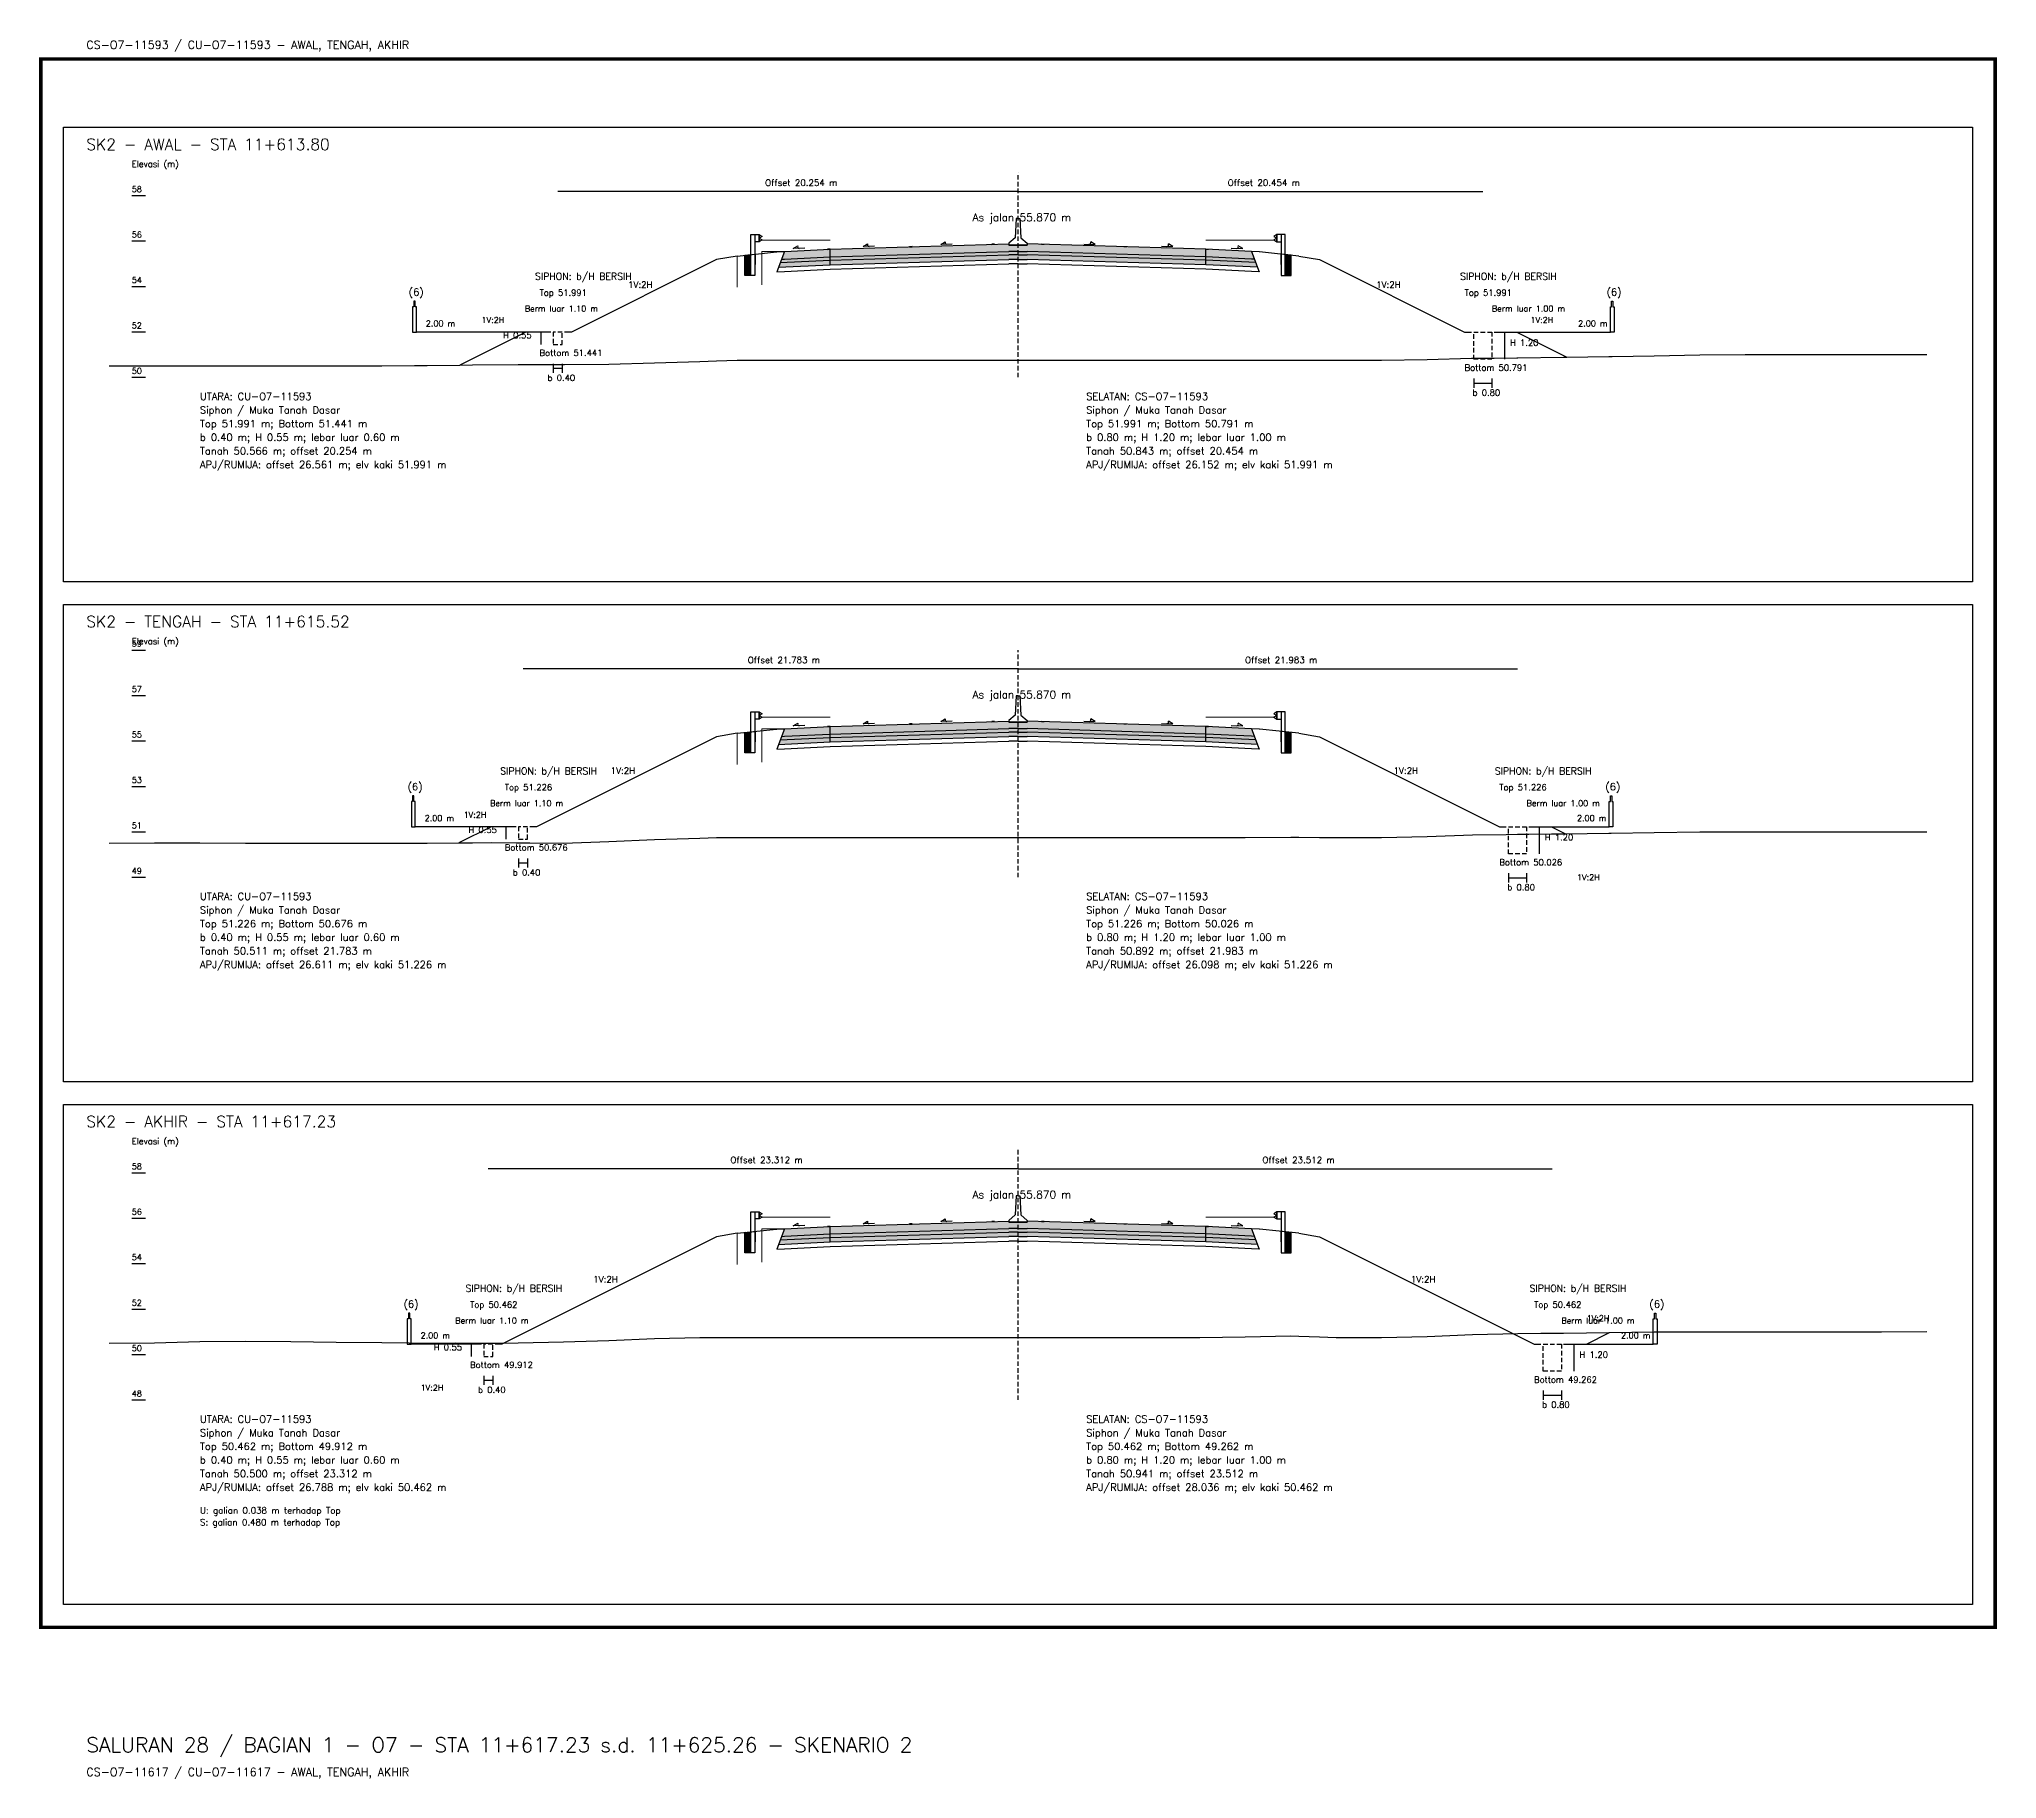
# Model space of a CAD drawing. Header units: metres. Extents: x -24715 to -24517, y 27498 to 30841.
# Drawn here: x -24614.6 to -24528.4, y 29082.4 to 29159 of the extents above; entities that cross this region are included whole.
import ezdxf

# ---------------------------------------------------------------- set-up
doc = ezdxf.new("R2010")
doc.units = ezdxf.units.M
doc.linetypes.add('PS_DASH', pattern=[0.3, 0.2, -0.1])
for name, color, linetype, lineweight in [('Dimensi', 230, 'Continuous', 20), ('GRS-ARSIR (HATCH)', 8, 'Continuous', 9), ('Guardrail', 20, 'Continuous', 30), ('HATCH - Beton ramping', 210, 'Continuous', 9), ('HATCH - LFA', 30, 'Continuous', 9), ('HATCH - Pavement', 50, 'Continuous', 9), ('Marka', 20, 'Continuous', 30), ('POT_ALL_GROUP', 2, 'Continuous', 70)]:
    doc.layers.add(name, color=color, linetype=linetype, lineweight=lineweight)
for name, color, linetype in [('POT_ALL_APJ', 2, 'Continuous'), ('POT_ALL_BORDER', 8, 'Continuous'), ('POT_ALL_BUILDING', 2, 'Continuous'), ('POT_ALL_CHANNEL2', 7, 'Continuous'), ('POT_ALL_DIM', 7, 'Continuous'), ('POT_ALL_GROUND', 1, 'Continuous'), ('POT_ALL_GUIDE', 8, 'Continuous'), ('POT_ALL_NOTE', 30, 'Continuous'), ('POT_ALL_ROAD', 4, 'Continuous')]:
    doc.layers.add(name, color=color, linetype=linetype)
doc.styles.get("Standard").update_dxf_attribs({"font": 'simplex.shx'})

# ---------------------------------------------------------------- blocks, each defined once
blk = doc.blocks.new('JALAN_ASLI_TIPIKAL_2OKT_METER')
at = {"layer": 'Guardrail', "lineweight": 9}
h = blk.add_hatch(dxfattribs=at)
h.set_pattern_fill('JIS_LC_20', color=256, scale=0.002)
h.set_pattern_definition([(45, (-29.65569, -21.99233), (-0.02828427, 0.02828427), []), (45, (-29.65489, -21.99233), (-0.02828427, 0.02828427), [])])
h.paths.add_polyline_path([(-12.025, -1.394), (-11.753, -1.394), (-11.753, -0.471), (-12.018, -0.498)])
h = blk.add_hatch(dxfattribs=at)
h.set_pattern_fill('JIS_LC_20', color=256, scale=0.002)
h.set_pattern_definition([(45, (-29.40569, -21.99233), (-0.02828427, 0.02828427), []), (45, (-29.40489, -21.99233), (-0.02828427, 0.02828427), [])])
h.paths.add_polyline_path([(12.018, -0.498), (11.753, -0.471), (11.753, -1.394), (12.025, -1.394)])
at = {"layer": 'HATCH - Beton ramping'}
h = blk.add_hatch(dxfattribs=at)
h.set_pattern_fill('AR-CONC', color=256, scale=0.0005)
h.set_pattern_definition([(50, (-28.949556, -21.99233), (0.09109233, -0.00796954), [0.009525, -0.104775]), (355, (-28.94956, -21.99233), (-0.0176217, 0.09552842), [0.00762, -0.0838203]), (100.45144, (-28.941965, -21.992995), (0.07347062, 0.08755888), [0.008095, -0.08904512]), (46.1842, (-28.94956, -21.96693), (0.13553952, -0.02102116), [0.0142875, -0.1571625]), (96.63556, (-28.93826, -21.96868), (0.11870207, 0.12371306), [0.0121425, -0.1335678]), (351.18415, (-28.94956, -21.96693), (0.11870207, 0.12371306), [0.01143, -0.12572987]), (21, (-28.936856, -21.97328), (0.0758072, -0.0511326), [0.009525, -0.104775]), (326, (-28.93686, -21.97328), (0.03090101, 0.09209398), [0.00762, -0.08382]), (71.45144, (-28.93054, -21.97754), (0.1067082, 0.04096138), [0.008095, -0.08904497]), (37.5, (-28.949556, -21.99233), (0.001544302, 0.04227752), [0, -0.082804, 0, -0.08509, 0, -0.0841375]), (7.5, (-28.949556, -21.99233), (0.03340983, 0.05009029), [0, -0.048514, 0, -0.080899, 0, -0.0320675]), (327.5, (-28.977877, -21.99233), (0.067795298, -0.002864372), [0, -0.03175, 0, -0.09906, 0, -0.131445]), (317.5, (-28.990577, -21.99233), (0.07406459, 0.01271325), [0, -0.041275, 0, -0.065786, 0, -0.093345])])
h.paths.add_polyline_path([(-8.27, -0.566), (-10.401, -0.666), (-10.461, -0.826), (-8.27, -0.716)])
h.paths.add_polyline_path([(-0.4, -0.48), (0, -0.48), (0, -0.33), (-0.4, -0.33), (-8.27, -0.566), (-8.27, -0.716)])
h = blk.add_hatch(dxfattribs=at)
h.set_pattern_fill('AR-CONC', color=256, scale=0.0005)
h.set_pattern_definition([(50, (-28.699556, -21.99233), (0.09109233, -0.00796954), [0.009525, -0.104775]), (355, (-28.69956, -21.99233), (-0.01762171, 0.09552842), [0.00762, -0.0838203]), (100.45144, (-28.691965, -21.992995), (0.07347062, 0.08755888), [0.008095, -0.08904512]), (46.1842, (-28.69956, -21.96693), (0.13553952, -0.02102116), [0.0142875, -0.1571625]), (96.63556, (-28.68826, -21.96868), (0.11870207, 0.12371306), [0.0121425, -0.1335678]), (351.18415, (-28.69956, -21.96693), (0.11870207, 0.12371306), [0.01143, -0.12572987]), (21, (-28.686856, -21.97328), (0.0758072, -0.0511326), [0.009525, -0.104775]), (326, (-28.68686, -21.97328), (0.03090101, 0.09209398), [0.00762, -0.08382]), (71.45144, (-28.68054, -21.97754), (0.10670821, 0.04096138), [0.008095, -0.08904497]), (37.5, (-28.699556, -21.99233), (0.001544302, 0.04227752), [0, -0.082804, 0, -0.08509, 0, -0.0841375]), (7.5, (-28.699556, -21.99233), (0.03340983, 0.050090287), [0, -0.048514, 0, -0.080899, 0, -0.0320675]), (327.5, (-28.727877, -21.99233), (0.067795298, -0.002864372), [0, -0.03175, 0, -0.09906, 0, -0.131445]), (317.5, (-28.740577, -21.99233), (0.07406459, 0.012713246), [0, -0.041275, 0, -0.065786, 0, -0.093345])])
h.paths.add_polyline_path([(8.27, -0.566), (10.401, -0.666), (10.461, -0.826), (8.27, -0.716)])
h.paths.add_polyline_path([(0.4, -0.48), (0, -0.48), (0, -0.33), (0.4, -0.33), (8.27, -0.566), (8.27, -0.716)])
at = {"layer": 'HATCH - LFA'}
h = blk.add_hatch(dxfattribs=at)
h.set_pattern_fill('GRAVEL', color=256, scale=0.0075)
h.set_pattern_definition([(228.012788, (-28.812396, -21.801831), (-1.524, -1.7145), [0.0256291, -2.5372863]), (184.96974, (-28.829541, -21.820881), (2.2859999991, 0.1905000109), [0.04398035, -4.3540537]), (132.510447, (-28.873356, -21.824691), (1.9050000008, -2.0954999993), [0.0310111, -3.0701042]), (267.27369, (-28.947651, -21.872316), (0.1905000004, 3.81), [0.0400503, -3.9649828]), (292.833654, (-28.949556, -21.912321), (-0.9525, 2.286), [0.0392725, -3.8879856]), (357.27369, (-28.934316, -21.948516), (-3.81, 0.1905000004), [0.0400503, -3.9649828]), (37.69424, (-28.894311, -21.950421), (-2.4764999999, -1.9050000001), [0.0529645, -5.24348365]), (72.255328, (-28.852401, -21.918036), (1.3335000004, 4.1909999999), [0.050004, -4.95039425]), (121.429566, (-28.837161, -21.870411), (-1.5240000002, 2.4764999999), [0.040186, -3.9784159]), (175.23636, (-28.858116, -21.836121), (2.0955, -0.1905), [0.0458785, -2.2480453]), (222.397438, (-28.903836, -21.832311), (-2.2859999999, -2.0955000001), [0.05933084, -5.8737579]), (138.814075, (-28.759056, -21.874221), (-1.3335, 1.143), [0.0202503, -2.0047924]), (171.469234, (-28.774296, -21.860886), (2.4765, -0.3809999996), [0.03852615, -3.8140979]), (225, (-28.8124, -21.85517), (0, -0.1905), [0.0269407, -0.242467]), (203.19859, (-28.82573, -21.832311), (0.9525, 0.381), [0.0145081, -1.4362967]), (291.80141, (-28.839066, -21.838026), (-0.1905, 0.5715), [0.0205174, -1.0053565]), (30.96376, (-28.831446, -21.857076), (0.5715, 0.381), [0.033324, -1.0774724]), (161.56505, (-28.80287, -21.83993), (0.381, -0.1905), [0.0240965, -0.5783174]), (16.38954, (-28.949556, -21.838026), (1.905, 0.5715), [0.0337566, -3.341912]), (70.346176, (-28.917171, -21.828501), (-0.762, -2.0955), [0.0283199, -2.8036662]), (293.19859, (-28.80287, -21.801831), (-0.381, 0.9525), [0.029016, -1.4217888]), (343.61046, (-28.791441, -21.828501), (-1.905, 0.5715), [0.0337566, -3.341912]), (339.443955, (-28.949556, -21.956136), (-0.9525, 0.381), [0.0325526, -1.5950801]), (294.77514, (-28.919076, -21.967566), (-0.952500001, 2.0954999995), [0.0272754, -2.7002695]), (66.80141, (-28.800966, -21.992331), (0.381, 0.9525), [0.029016, -1.4217888]), (17.354025, (-28.789536, -21.965661), (-2.4765, -0.762), [0.0319337, -3.1614282]), (69.443955, (-28.89431, -21.992331), (-0.381, -0.9525), [0.0162763, -1.6113564]), (101.30993, (-28.812396, -21.99233), (-0.1905, 0.762), [0.0097136, -0.9616496]), (165.96376, (-28.8143, -21.982806), (0.5715, -0.1905), [0.0392725, -0.7461791]), (186.009006, (-28.852401, -21.973281), (1.905, 0.1905), [0.036395, -3.6031024]), (303.69007, (-28.831446, -21.87422), (-0.1905, 0.381), [0.0274743, -0.6593832]), (353.157227, (-28.816206, -21.897081), (3.2385, -0.3809999998), [0.0479668, -4.7487007]), (60.945396, (-28.76858, -21.902796), (-0.762, -1.3335), [0.0196131, -1.9417044]), (90, (-28.75906, -21.88565), (-0.1905, 0.1905), [0.01143, -0.17907]), (120.256437, (-28.856211, -21.967566), (0.762, -1.3335), [0.026465, -2.6200456]), (48.012787, (-28.869546, -21.944706), (1.524, 1.7145), [0.0512582, -2.5116572]), (0, (-28.83526, -21.9066), (0.1905, 0.1905), [0.04953, -0.14097]), (325.304846, (-28.785726, -21.906606), (1.9050000007, -1.333499999), [0.0301207, -2.9819488]), (254.0546, (-28.76096, -21.92375), (-0.1905, -0.762), [0.0277372, -1.3591238]), (207.645975, (-28.768581, -21.950421), (-3.6195000001, -1.9049999997), [0.0451609, -4.4709348]), (175.426079, (-28.808586, -21.971376), (-2.4765, 0.1905), [0.0477772, -4.7299385])])
h.paths.add_polyline_path([(-8.27, -0.716), (-10.461, -0.826), (-10.54, -1.03), (-8.27, -0.916)])
h.paths.add_polyline_path([(-0.4, -0.68), (0, -0.68), (0, -0.48), (-0.4, -0.48), (-8.27, -0.716), (-8.27, -0.916)])
h = blk.add_hatch(dxfattribs=at)
h.set_pattern_fill('GRAVEL', color=256, scale=0.0075)
h.set_pattern_definition([(228.012788, (-28.562396, -21.801831), (-1.524, -1.7145), [0.0256291, -2.5372863]), (184.96974, (-28.579541, -21.820881), (2.2859999991, 0.1905000109), [0.04398035, -4.3540537]), (132.510447, (-28.623356, -21.824691), (1.9050000008, -2.0954999993), [0.0310111, -3.0701042]), (267.27369, (-28.697651, -21.872316), (0.1905000004, 3.81), [0.04005034, -3.9649828]), (292.833654, (-28.699556, -21.912321), (-0.9525, 2.286), [0.0392725, -3.8879856]), (357.27369, (-28.684316, -21.948516), (-3.81, 0.1905000004), [0.04005034, -3.9649828]), (37.69424, (-28.644311, -21.950421), (-2.4764999999, -1.9050000001), [0.0529645, -5.24348365]), (72.255328, (-28.602401, -21.918036), (1.3335000004, 4.1909999999), [0.050004, -4.95039425]), (121.429566, (-28.587161, -21.870411), (-1.5240000002, 2.4764999999), [0.040186, -3.9784159]), (175.23636, (-28.608116, -21.836121), (2.0955, -0.1905000003), [0.0458785, -2.2480453]), (222.397438, (-28.653836, -21.832311), (-2.2859999999, -2.0955000001), [0.05933084, -5.87375794]), (138.814075, (-28.509056, -21.874221), (-1.3335, 1.143), [0.02025034, -2.0047924]), (171.469234, (-28.524296, -21.860886), (2.4765, -0.3809999996), [0.03852615, -3.8140979]), (225, (-28.5624, -21.85517), (0, -0.1905), [0.0269407, -0.242467]), (203.19859, (-28.57573, -21.832311), (0.9525, 0.381), [0.0145081, -1.4362967]), (291.80141, (-28.589066, -21.838026), (-0.1905, 0.5715), [0.0205174, -1.0053565]), (30.96376, (-28.581446, -21.857076), (0.5715, 0.381), [0.033324, -1.0774724]), (161.56505, (-28.55287, -21.83993), (0.381, -0.1905), [0.0240965, -0.57831736]), (16.38954, (-28.699556, -21.838026), (1.905, 0.5715), [0.0337566, -3.341912]), (70.346176, (-28.667171, -21.828501), (-0.762, -2.0955), [0.0283199, -2.8036662]), (293.19859, (-28.55287, -21.801831), (-0.381, 0.9525), [0.029016, -1.4217888]), (343.61046, (-28.541441, -21.828501), (-1.905, 0.5714999999), [0.0337566, -3.341912]), (339.443955, (-28.699556, -21.956136), (-0.9525, 0.381), [0.03255264, -1.5950801]), (294.77514, (-28.669076, -21.967566), (-0.952500001, 2.0954999995), [0.0272754, -2.7002695]), (66.80141, (-28.550966, -21.992331), (0.381, 0.9525), [0.029016, -1.4217888]), (17.354025, (-28.539536, -21.965661), (-2.4765, -0.7620000002), [0.0319337, -3.1614282]), (69.443955, (-28.64431, -21.992331), (-0.381, -0.9525), [0.0162763, -1.6113564]), (101.30993, (-28.562396, -21.99233), (-0.1905, 0.762), [0.0097136, -0.9616496]), (165.96376, (-28.5643, -21.982806), (0.5715, -0.1905), [0.0392725, -0.7461791]), (186.009006, (-28.602401, -21.973281), (1.905, 0.1905), [0.036395, -3.6031024]), (303.69007, (-28.581446, -21.87422), (-0.1905, 0.381), [0.0274743, -0.6593832]), (353.157227, (-28.566206, -21.897081), (3.2385, -0.3809999998), [0.04796676, -4.7487007]), (60.945396, (-28.51858, -21.902796), (-0.762, -1.3335), [0.0196131, -1.9417044]), (90, (-28.50906, -21.88565), (-0.1905, 0.1905), [0.01143, -0.17907]), (120.256437, (-28.606211, -21.967566), (0.762, -1.3335), [0.026465, -2.62004556]), (48.012787, (-28.619546, -21.944706), (1.524, 1.7145), [0.0512582, -2.5116572]), (0, (-28.58526, -21.9066), (0.1905, 0.1905), [0.04953, -0.14097]), (325.304846, (-28.535726, -21.906606), (1.9050000007, -1.333499999), [0.0301207, -2.98194875]), (254.054604, (-28.51096, -21.92375), (-0.1905, -0.762), [0.0277372, -1.35912375]), (207.645975, (-28.518581, -21.950421), (-3.6195000001, -1.9049999997), [0.0451609, -4.4709348]), (175.426079, (-28.558586, -21.971376), (-2.4765, 0.1905), [0.0477772, -4.7299385])])
h.paths.add_polyline_path([(8.27, -0.716), (10.461, -0.826), (10.54, -1.03), (8.27, -0.916)])
h.paths.add_polyline_path([(0.4, -0.68), (0, -0.68), (0, -0.48), (0.4, -0.48), (8.27, -0.716), (8.27, -0.916)])
at = {"layer": 'HATCH - Pavement'}
h = blk.add_hatch(dxfattribs=at)
h.set_pattern_fill('AR-CONC', color=256, scale=0.001)
h.set_pattern_definition([(50, (-89.43046, -52.62889), (0.18218467, -0.01593909), [0.01905, -0.20955]), (355, (-89.43046, -52.6289), (-0.03524342, 0.19105685), [0.01524, -0.1676406]), (100.45144, (-89.41528, -52.63022), (0.14694125, 0.17511775), [0.01619, -0.17809024]), (46.1842, (-89.43046, -52.5781), (0.27107904, -0.04204233), [0.028575, -0.314325]), (96.63556, (-89.40787, -52.5816), (0.23740413, 0.2474261), [0.024285, -0.2671356]), (351.18415, (-89.43046, -52.5781), (0.2374041, 0.2474261), [0.02286, -0.2514597]), (21, (-89.40506, -52.59079), (0.1516144, -0.1022652), [0.01905, -0.20955]), (326, (-89.40506, -52.5908), (0.06180203, 0.18418797), [0.01524, -0.16764]), (71.45144, (-89.39243, -52.59931), (0.21341642, 0.08192277), [0.01619, -0.17808994]), (37.5, (-89.43046, -52.62889), (0.003088603, 0.08455504), [0, -0.165608, 0, -0.17018, 0, -0.168275]), (7.5, (-89.43046, -52.62889), (0.06681966, 0.100180575), [0, -0.097028, 0, -0.161798, 0, -0.064135]), (327.5, (-89.4871, -52.62889), (0.135590595, -0.005728744), [0, -0.0635, 0, -0.19812, 0, -0.26289]), (317.5, (-89.5125, -52.62889), (0.14812918, 0.02542649), [0, -0.08255, 0, -0.131572, 0, -0.18669])])
h.paths.add_polyline_path([(-8.27, -0.236), (-10.27, -0.336), (-10.401, -0.673), (-10.27, -0.666), (-8.27, -0.566)])
h.paths.add_polyline_path([(-0.4, -0.33), (0, -0.33), (0, 0), (-0.4, 0), (-8.27, -0.236), (-8.27, -0.566)])
h = blk.add_hatch(dxfattribs=at)
h.set_pattern_fill('AR-CONC', color=256, scale=0.001)
h.set_pattern_definition([(50, (-89.18046, -52.62889), (0.18218467, -0.01593909), [0.01905, -0.20955]), (355, (-89.18046, -52.6289), (-0.03524342, 0.19105685), [0.01524, -0.16764058]), (100.45144, (-89.16528, -52.63022), (0.14694125, 0.17511775), [0.01619, -0.17809024]), (46.1842, (-89.18046, -52.5781), (0.27107904, -0.04204233), [0.028575, -0.314325]), (96.63556, (-89.15787, -52.5816), (0.23740413, 0.2474261), [0.024285, -0.2671356]), (351.18415, (-89.18046, -52.5781), (0.2374041, 0.2474261), [0.02286, -0.2514597]), (21, (-89.15506, -52.59079), (0.1516144, -0.1022652), [0.01905, -0.20955]), (326, (-89.15506, -52.5908), (0.06180203, 0.18418797), [0.01524, -0.16764]), (71.45144, (-89.14243, -52.59931), (0.21341642, 0.08192277), [0.01619, -0.17808994]), (37.5, (-89.18046, -52.62889), (0.003088603, 0.08455504), [0, -0.165608, 0, -0.17018, 0, -0.168275]), (7.5, (-89.18046, -52.62889), (0.06681966, 0.100180575), [0, -0.097028, 0, -0.161798, 0, -0.064135]), (327.5, (-89.2371, -52.62889), (0.135590595, -0.005728744), [0, -0.0635, 0, -0.19812, 0, -0.26289]), (317.5, (-89.2625, -52.62889), (0.14812918, 0.02542649), [0, -0.08255, 0, -0.131572, 0, -0.18669])])
h.paths.add_polyline_path([(8.27, -0.236), (10.27, -0.336), (10.401, -0.673), (10.27, -0.666), (8.27, -0.566)])
h.paths.add_polyline_path([(0.4, -0.33), (0, -0.33), (0, 0), (0.4, 0), (8.27, -0.236), (8.27, -0.566)])
at = {"layer": 'Marka'}
h = blk.add_hatch(color=256, dxfattribs=at)
h.dxf.hatch_style = 1
h.paths.add_polyline_path([(-8.27, -0.23), (-8.39, -0.236), (-8.39, -0.242), (-8.27, -0.236)])
h.paths.add_polyline_path([(-4.65, -0.122), (-4.77, -0.125), (-4.77, -0.131), (-4.65, -0.128)])
h.paths.add_polyline_path([(-1.03, -0.019), (-1.03, -0.013), (-1.15, -0.017), (-1.15, -0.023)])
h = blk.add_hatch(color=256, dxfattribs=at)
h.dxf.hatch_style = 1
h.paths.add_polyline_path([(8.27, -0.23), (8.39, -0.236), (8.39, -0.242), (8.27, -0.236)])
h.paths.add_polyline_path([(4.65, -0.122), (4.77, -0.125), (4.77, -0.131), (4.65, -0.128)])
h.paths.add_polyline_path([(1.03, -0.019), (1.03, -0.013), (1.15, -0.017), (1.15, -0.023)])
for p, q in [((-8.27, -0.236), (-0.4, 0)), ((8.27, -0.236), (0.4, 0)), ((-12.353, -0.533), (-10.622, -0.354)), ((-10.27, -0.336), (-10.62, -1.234)), ((-10.62, -0.354), (-10.27, -0.336)), ((-10.461, -0.826), (-8.27, -0.716)), ((-10.401, -0.673), (-10.27, -0.666)), ((-10.27, -0.336), (-8.27, -0.236)), ((-10.27, -0.666), (-8.27, -0.566)), ((-8.27, -0.916), (-8.27, -0.236)), ((-8.27, -0.566), (-0.4, -0.33)), ((-8.27, -0.716), (-0.4, -0.48)), ((-8.27, -0.916), (-0.4, -0.68)), ((0, -0.05), (-0.4, -0.05)), ((0, -0.33), (-0.4, -0.33)), ((0, -0.48), (-0.4, -0.48)), ((0, -0.68), (-0.4, -0.68)), ((0, -0.05), (0.4, -0.05)), ((0, -0.33), (0.4, -0.33)), ((0, -0.48), (0.4, -0.48)), ((0, -0.68), (0.4, -0.68)), ((8.27, -0.566), (0.4, -0.33)), ((8.27, -0.716), (0.4, -0.48)), ((8.27, -0.916), (0.4, -0.68)), ((8.27, -0.916), (8.27, -0.236)), ((10.27, -0.336), (8.27, -0.236)), ((10.27, -0.666), (8.27, -0.566)), ((10.461, -0.826), (8.27, -0.716)), ((10.27, -0.336), (10.62, -1.234)), ((10.62, -0.354), (10.27, -0.336)), ((10.401, -0.673), (10.27, -0.666)), ((12.353, -0.533), (10.622, -0.354)), ((-10.62, -1.234), (-10.27, -1.216)), ((-10.54, -1.03), (-8.27, -0.916)), ((-10.27, -1.216), (-8.27, -1.116)), ((-8.27, -1.116), (-0.4, -0.88)), ((0, -0.88), (-0.4, -0.88)), ((0, -0.88), (0.4, -0.88)), ((8.27, -1.116), (0.4, -0.88)), ((10.54, -1.03), (8.27, -0.916)), ((10.27, -1.216), (8.27, -1.116)), ((10.62, -1.234), (10.27, -1.216))]:
    blk.add_line(p, q)
for points in [[(0, 1.11), (-0.075, 1.11), (-0.125, 0.27), (-0.4, 0.03), (-0.4, -0.05), (0, -0.05)], [(0, 1.11), (0.075, 1.11), (0.125, 0.27), (0.4, 0.03), (0.4, -0.05), (0, -0.05)], [(-6.818, -0.116), (-6.616, 0)], [(-3.401, -0.02), (-3.199, 0.096)], [(3.401, -0.02), (3.199, 0.096)], [(6.818, -0.116), (6.616, 0)], [(-9.887, -0.208), (-9.686, -0.092)], [(-9.387, -0.193), (-9.887, -0.208)], [(-6.318, -0.101), (-6.818, -0.116)], [(-2.901, -0.005), (-3.401, -0.02)], [(2.901, -0.005), (3.401, -0.02)], [(6.318, -0.101), (6.818, -0.116)], [(9.387, -0.193), (9.887, -0.208)], [(9.887, -0.208), (9.686, -0.092)]]:
    blk.add_lwpolyline(points)
for centre, start, end in [((-6.556, -0.037), 148.28164, 271.71836), ((-3.139, 0.059), 148.28164, 271.71836), ((3.139, 0.059), 268.28164, 31.71836), ((6.556, -0.037), 268.28164, 31.71836), ((-9.625, -0.129), 148.28164, 271.71836), ((9.625, -0.129), 268.28164, 31.71836)]:
    blk.add_arc(centre, 0.0711, start, end)
at = {"layer": 'Dimensi'}
for p, q in [((-8.27, 0.168), (-11.27, 0.168)), ((8.27, 0.168), (11.27, 0.168))]:
    blk.add_line(p, q, dxfattribs=at)
at = {"layer": 'GRS-ARSIR (HATCH)'}
for p, q in [((-12.353, -0.533), (-12.353, -1.909)), ((-11.27, -0.336), (-11.27, -1.803)), ((-10.27, -0.336), (-11.27, -0.336))]:
    blk.add_line(p, q, dxfattribs=at)
at = {"layer": 'Guardrail'}
for points in [[(-11.753, -1.394), (-11.753, 0.406), (-11.575, 0.406), (-11.575, -1.394), (-11.753, -1.394)], [(-11.575, 0.406), (-11.397, 0.406), (-11.397, 0.094), (-11.575, 0.094)], [(-11.397, 0.25), (-11.397, 0.406), (-11.262, 0.328), (-11.397, 0.25)], [(-11.397, 0.094), (-11.397, 0.25), (-11.262, 0.172), (-11.397, 0.094)], [(11.397, 0.25), (11.397, 0.406), (11.262, 0.328), (11.397, 0.25)], [(11.397, 0.094), (11.397, 0.25), (11.262, 0.172), (11.397, 0.094)], [(11.575, 0.406), (11.397, 0.406), (11.397, 0.094), (11.575, 0.094)], [(11.753, -1.394), (11.753, 0.406), (11.575, 0.406), (11.575, -1.394), (11.753, -1.394)], [(-11.575, -1.394), (-12.025, -1.394), (-12.018, -0.498), (-11.568, -0.453), (-11.575, -1.394)], [(11.575, -1.394), (12.025, -1.394), (12.018, -0.498), (11.568, -0.453), (11.575, -1.394)]]:
    blk.add_lwpolyline(points, dxfattribs=at)
at = {"layer": 'Marka'}
for points in [[(-8.39, -0.242), (-8.27, -0.236), (-8.27, -0.23), (-8.39, -0.236), (-8.39, -0.242)], [(8.39, -0.242), (8.27, -0.236), (8.27, -0.23), (8.39, -0.236), (8.39, -0.242)]]:
    blk.add_lwpolyline(points, dxfattribs=at)
for points in [[(-4.65, -0.122), (-4.77, -0.125), (-4.77, -0.131), (-4.65, -0.128)], [(-1.03, -0.013), (-1.15, -0.017), (-1.15, -0.023), (-1.03, -0.019)], [(1.03, -0.013), (1.15, -0.017), (1.15, -0.023), (1.03, -0.019)], [(4.65, -0.122), (4.77, -0.125), (4.77, -0.131), (4.65, -0.128)]]:
    blk.add_lwpolyline(points, close=True, dxfattribs=at)

msp = doc.modelspace()

# ---------------------------------------------------------------- linework, layer by layer
at = {"layer": 'POT_ALL_APJ', "linetype": 'Continuous'}
for points in [[(-24598.16667, 29147.19751), (-24598.16667, 29146.0931), (-24597.99667, 29146.0931), (-24597.99667, 29147.19751), (-24598.05167, 29147.19751), (-24598.05167, 29147.44751), (-24598.08167, 29147.44751), (-24598.11167, 29147.44751), (-24598.11167, 29147.19751), (-24598.16667, 29147.19751)], [(-24545.28461, 29147.19751), (-24545.28461, 29146.0931), (-24545.45461, 29146.0931), (-24545.45461, 29147.19751), (-24545.39961, 29147.19751), (-24545.39961, 29147.44751), (-24545.36961, 29147.44751), (-24545.33961, 29147.44751), (-24545.33961, 29147.19751), (-24545.28461, 29147.19751)], [(-24593.17481, 29146.0931), (-24597.99667, 29146.0931)], [(-24549.56749, 29146.0931), (-24545.45461, 29146.0931)], [(-24598.21672, 29125.43298), (-24598.21672, 29124.32857), (-24598.04672, 29124.32857), (-24598.04672, 29125.43298), (-24598.10172, 29125.43298), (-24598.10172, 29125.68298), (-24598.13172, 29125.68298), (-24598.16172, 29125.68298), (-24598.16172, 29125.43298), (-24598.21672, 29125.43298)], [(-24545.33807, 29125.43298), (-24545.33807, 29124.32857), (-24545.50807, 29124.32857), (-24545.50807, 29125.43298), (-24545.45307, 29125.43298), (-24545.45307, 29125.68298), (-24545.42307, 29125.68298), (-24545.39307, 29125.68298), (-24545.39307, 29125.43298), (-24545.33807, 29125.43298)], [(-24594.70387, 29124.32857), (-24598.04672, 29124.32857)], [(-24548.03843, 29124.32857), (-24545.50807, 29124.32857)], [(-24598.39447, 29102.66845), (-24598.39447, 29101.56404), (-24598.22447, 29101.56404), (-24598.22447, 29102.66845), (-24598.27947, 29102.66845), (-24598.27947, 29102.91845), (-24598.30947, 29102.91845), (-24598.33947, 29102.91845), (-24598.33947, 29102.66845), (-24598.39447, 29102.66845)], [(-24543.40007, 29102.66845), (-24543.40007, 29101.56404), (-24543.57007, 29101.56404), (-24543.57007, 29102.66845), (-24543.51507, 29102.66845), (-24543.51507, 29102.91845), (-24543.48507, 29102.91845), (-24543.45507, 29102.91845), (-24543.45507, 29102.66845), (-24543.40007, 29102.66845)], [(-24596.23293, 29101.56404), (-24598.22447, 29101.56404)], [(-24546.50937, 29101.56404), (-24543.57007, 29101.56404)]]:
    msp.add_lwpolyline(points, dxfattribs=at)
at = {"layer": 'POT_ALL_BORDER', "linetype": 'Continuous'}
for points in [[(-24613.52115, 29155.10229), (-24529.52115, 29155.10229), (-24529.52115, 29135.10229), (-24613.52115, 29135.10229), (-24613.52115, 29155.10229)], [(-24613.52115, 29134.10229), (-24529.52115, 29134.10229), (-24529.52115, 29113.10229), (-24613.52115, 29113.10229), (-24613.52115, 29134.10229)], [(-24613.52115, 29112.10229), (-24529.52115, 29112.10229), (-24529.52115, 29090.10229), (-24613.52115, 29090.10229), (-24613.52115, 29112.10229)]]:
    msp.add_lwpolyline(points, dxfattribs=at)
at = {"layer": 'POT_ALL_BUILDING', "linetype": 'PS_DASH'}
for points in [[(-24591.57481, 29146.0931), (-24591.97481, 29146.0931), (-24591.97481, 29145.5431), (-24591.57481, 29145.5431), (-24591.57481, 29146.0931)], [(-24551.46749, 29146.0931), (-24550.66749, 29146.0931), (-24550.66749, 29144.8931), (-24551.46749, 29144.8931), (-24551.46749, 29146.0931)], [(-24593.10387, 29124.32857), (-24593.50387, 29124.32857), (-24593.50387, 29123.77857), (-24593.10387, 29123.77857), (-24593.10387, 29124.32857)], [(-24549.93843, 29124.32857), (-24549.13843, 29124.32857), (-24549.13843, 29123.12857), (-24549.93843, 29123.12857), (-24549.93843, 29124.32857)], [(-24594.63293, 29101.56404), (-24595.03293, 29101.56404), (-24595.03293, 29101.01404), (-24594.63293, 29101.01404), (-24594.63293, 29101.56404)], [(-24548.40937, 29101.56404), (-24547.60937, 29101.56404), (-24547.60937, 29100.36404), (-24548.40937, 29100.36404), (-24548.40937, 29101.56404)]]:
    msp.add_lwpolyline(points, dxfattribs=at)
at = {"layer": 'POT_ALL_DIM', "linetype": 'Continuous'}
for points in [[(-24571.52115, 29152.27229), (-24591.77481, 29152.27229)], [(-24571.52115, 29152.27229), (-24551.06749, 29152.27229)], [(-24592.52481, 29146.0931), (-24592.52481, 29145.5431)], [(-24550.11749, 29146.0931), (-24550.11749, 29144.8931)], [(-24591.97481, 29144.6931), (-24591.97481, 29144.2931)], [(-24591.57481, 29144.6931), (-24591.57481, 29144.2931)], [(-24591.57481, 29144.4931), (-24591.97481, 29144.4931)], [(-24551.46749, 29144.0431), (-24551.46749, 29143.6431)], [(-24551.46749, 29143.8431), (-24550.66749, 29143.8431)], [(-24550.66749, 29144.0431), (-24550.66749, 29143.6431)], [(-24571.52115, 29131.27229), (-24593.30387, 29131.27229)], [(-24571.52115, 29131.27229), (-24549.53843, 29131.27229)], [(-24594.05387, 29124.32857), (-24594.05387, 29123.77857)], [(-24548.58843, 29124.32857), (-24548.58843, 29123.12857)], [(-24593.50387, 29122.92857), (-24593.50387, 29122.52857)], [(-24593.10387, 29122.72857), (-24593.50387, 29122.72857)], [(-24593.10387, 29122.92857), (-24593.10387, 29122.52857)], [(-24549.93843, 29122.27857), (-24549.93843, 29121.87857)], [(-24549.13843, 29122.27857), (-24549.13843, 29121.87857)], [(-24549.93843, 29122.07857), (-24549.13843, 29122.07857)], [(-24571.52115, 29109.27229), (-24594.83293, 29109.27229)], [(-24571.52115, 29109.27229), (-24548.00937, 29109.27229)], [(-24595.58293, 29101.56404), (-24595.58293, 29101.01404)], [(-24547.05937, 29101.56404), (-24547.05937, 29100.36404)], [(-24595.03293, 29100.16404), (-24595.03293, 29099.76404)], [(-24594.63293, 29099.96404), (-24595.03293, 29099.96404)], [(-24594.63293, 29100.16404), (-24594.63293, 29099.76404)], [(-24548.40937, 29099.51404), (-24548.40937, 29099.11404)], [(-24548.40937, 29099.31404), (-24547.60937, 29099.31404)], [(-24547.60937, 29099.51404), (-24547.60937, 29099.11404)]]:
    msp.add_lwpolyline(points, dxfattribs=at)
at = {"layer": 'POT_ALL_GROUND', "linetype": 'Continuous'}
for points in [[(-24611.52115, 29144.6023), (-24609.52115, 29144.60231), (-24607.52115, 29144.60237), (-24605.52115, 29144.60243), (-24603.52115, 29144.60246), (-24601.52115, 29144.60243), (-24599.52115, 29144.60582), (-24598.08167, 29144.61639), (-24597.52115, 29144.62278), (-24596.08167, 29144.63967), (-24595.52115, 29144.64625), (-24593.52115, 29144.66548), (-24593.17481, 29144.66089), (-24592.07481, 29144.66991), (-24591.77481, 29144.66797), (-24591.52115, 29144.66578), (-24591.47481, 29144.66538), (-24589.52115, 29144.68644), (-24587.52115, 29144.73236), (-24585.52115, 29144.79648), (-24584.79106, 29144.82156), (-24583.87442, 29144.85192), (-24583.52115, 29144.85187), (-24581.52115, 29144.85187), (-24579.52115, 29144.85183), (-24577.52115, 29144.85176), (-24575.52115, 29144.85166), (-24573.52115, 29144.85162), (-24571.52115, 29144.85167), (-24569.52115, 29144.85173), (-24567.52115, 29144.85185), (-24565.52115, 29144.85219), (-24563.52115, 29144.85266), (-24561.52115, 29144.85294), (-24559.52115, 29144.85295), (-24559.16787, 29144.8529), (-24558.25123, 29144.85283), (-24557.52115, 29144.85278), (-24555.52115, 29144.85265), (-24553.52115, 29144.89046), (-24551.56749, 29144.94178), (-24551.52115, 29144.94212), (-24551.06749, 29144.94539), (-24550.56749, 29144.94899), (-24549.56749, 29144.96264), (-24549.52115, 29144.9633), (-24547.52115, 29144.99198), (-24547.36961, 29144.99415), (-24545.52115, 29145.02065), (-24545.36961, 29145.02282), (-24543.52115, 29145.04932), (-24541.52115, 29145.08766), (-24539.52115, 29145.10225), (-24537.52115, 29145.10223), (-24535.52115, 29145.10226), (-24533.52115, 29145.1022), (-24531.52115, 29145.10213)], [(-24611.52115, 29123.60229), (-24609.52115, 29123.622), (-24607.52115, 29123.62474), (-24605.52115, 29123.61051), (-24603.52115, 29123.60242), (-24601.52115, 29123.60241), (-24599.52115, 29123.60237), (-24598.13172, 29123.60235), (-24597.52115, 29123.60234), (-24596.13172, 29123.61467), (-24595.52115, 29123.62183), (-24594.70387, 29123.63139), (-24593.60387, 29123.6168), (-24593.52115, 29123.6157), (-24593.30387, 29123.61371), (-24593.00387, 29123.61506), (-24591.52115, 29123.60539), (-24589.52115, 29123.67264), (-24587.52115, 29123.76483), (-24585.52115, 29123.82996), (-24584.79106, 29123.85092), (-24583.87442, 29123.85202), (-24583.52115, 29123.85201), (-24581.52115, 29123.852), (-24579.52115, 29123.85197), (-24577.52115, 29123.85189), (-24575.52115, 29123.85181), (-24573.52115, 29123.85182), (-24571.52115, 29123.85185), (-24569.52115, 29123.85186), (-24567.52115, 29123.8519), (-24565.52115, 29123.85213), (-24563.52115, 29123.85256), (-24561.52115, 29123.85278), (-24559.52115, 29123.87425), (-24559.16787, 29123.86246), (-24558.25123, 29123.85273), (-24557.52115, 29123.85266), (-24555.52115, 29123.8525), (-24553.52115, 29123.89869), (-24551.52115, 29123.97653), (-24550.03843, 29123.99097), (-24549.53843, 29123.99457), (-24549.52115, 29123.9947), (-24549.03843, 29123.99818), (-24548.03843, 29124.01208), (-24547.52115, 29124.01949), (-24547.42307, 29124.0209), (-24545.52115, 29124.04817), (-24545.42307, 29124.04957), (-24543.52115, 29124.07684), (-24541.52115, 29124.10221), (-24539.52115, 29124.10219), (-24537.52115, 29124.10218), (-24535.52115, 29124.10214), (-24533.52115, 29124.10214), (-24531.52115, 29124.10217)], [(-24611.52115, 29101.60229), (-24609.52115, 29101.62273), (-24607.52115, 29101.67541), (-24605.52115, 29101.68622), (-24603.52115, 29101.67191), (-24601.52115, 29101.65323), (-24599.52115, 29101.6307), (-24598.30947, 29101.61705), (-24597.52115, 29101.60816), (-24596.30947, 29101.6023), (-24596.23293, 29101.6023), (-24595.52115, 29101.60229), (-24595.13293, 29101.60229), (-24594.83293, 29101.60229), (-24594.53293, 29101.60229), (-24593.52115, 29101.61163), (-24591.52115, 29101.66733), (-24589.52115, 29101.72302), (-24587.52115, 29101.80281), (-24585.52115, 29101.85218), (-24584.79106, 29101.85217), (-24583.87442, 29101.85216), (-24583.52115, 29101.85216), (-24581.52115, 29101.85214), (-24579.52115, 29101.85211), (-24577.52115, 29101.85203), (-24575.52115, 29101.85198), (-24573.52115, 29101.85199), (-24571.52115, 29101.85201), (-24569.52115, 29101.85199), (-24567.52115, 29101.852), (-24565.52115, 29101.85211), (-24563.52115, 29101.85246), (-24561.52115, 29101.88677), (-24559.52115, 29101.92092), (-24559.16787, 29101.90913), (-24558.25123, 29101.87854), (-24557.52115, 29101.85417), (-24555.52115, 29101.85233), (-24553.52115, 29101.89408), (-24551.52115, 29101.98993), (-24549.52115, 29102.03286), (-24548.50937, 29102.04016), (-24548.00937, 29102.04376), (-24547.52115, 29102.04728), (-24547.50937, 29102.04737), (-24546.50937, 29102.06151), (-24545.52115, 29102.07568), (-24545.48507, 29102.0762), (-24543.52115, 29102.10225), (-24543.48507, 29102.10225), (-24541.52115, 29102.10224), (-24539.52115, 29102.10226), (-24537.52115, 29102.10227), (-24535.52115, 29102.10228), (-24533.52115, 29102.10229), (-24531.52115, 29102.11189)]]:
    msp.add_lwpolyline(points, dxfattribs=at)
at = {"layer": 'POT_ALL_GROUP', "linetype": 'Continuous', "lineweight": 70, "const_width": 0.15}
msp.add_lwpolyline([(-24614.52115, 29158.10229), (-24528.52115, 29158.10229), (-24528.52115, 29089.10229), (-24614.52115, 29089.10229), (-24614.52115, 29158.10229)], dxfattribs=at)
at = {"layer": 'POT_ALL_GUIDE', "linetype": 'PS_DASH'}
for points in [[(-24571.52115, 29144.10229), (-24571.52115, 29153.10229)], [(-24571.52115, 29122.10229), (-24571.52115, 29132.10229)], [(-24571.52115, 29099.10229), (-24571.52115, 29110.10229)]]:
    msp.add_lwpolyline(points, dxfattribs=at)
at = {"layer": 'POT_ALL_GUIDE', "linetype": 'Continuous'}
for points in [[(-24610.52115, 29152.10229), (-24609.92115, 29152.10229)], [(-24610.52115, 29150.10229), (-24609.92115, 29150.10229)], [(-24610.52115, 29148.10229), (-24609.92115, 29148.10229)], [(-24610.52115, 29146.10229), (-24609.92115, 29146.10229)], [(-24610.52115, 29144.10229), (-24609.92115, 29144.10229)], [(-24610.52115, 29132.10229), (-24609.92115, 29132.10229)], [(-24610.52115, 29130.10229), (-24609.92115, 29130.10229)], [(-24610.52115, 29128.10229), (-24609.92115, 29128.10229)], [(-24610.52115, 29126.10229), (-24609.92115, 29126.10229)], [(-24610.52115, 29124.10229), (-24609.92115, 29124.10229)], [(-24610.52115, 29122.10229), (-24609.92115, 29122.10229)], [(-24610.52115, 29109.10229), (-24609.92115, 29109.10229)], [(-24610.52115, 29107.10229), (-24609.92115, 29107.10229)], [(-24610.52115, 29105.10229), (-24609.92115, 29105.10229)], [(-24610.52115, 29103.10229), (-24609.92115, 29103.10229)], [(-24610.52115, 29101.10229), (-24609.92115, 29101.10229)], [(-24610.52115, 29099.10229), (-24609.92115, 29099.10229)]]:
    msp.add_lwpolyline(points, dxfattribs=at)
at = {"layer": 'POT_ALL_ROAD', "linetype": 'Continuous'}
for points in [[(-24583.87442, 29149.43889), (-24584.79106, 29149.28497), (-24591.17481, 29146.0931), (-24591.47481, 29146.0931)], [(-24559.16787, 29149.43889), (-24558.25123, 29149.28497), (-24551.86749, 29146.0931), (-24551.56749, 29146.0931)], [(-24593.17481, 29146.0931), (-24596.08167, 29144.63967)], [(-24592.07481, 29146.0931), (-24593.17481, 29146.0931)], [(-24550.56749, 29146.0931), (-24549.56749, 29146.0931)], [(-24549.56749, 29146.0931), (-24547.36961, 29144.99415)], [(-24583.87442, 29128.43889), (-24584.79106, 29128.28497), (-24592.70387, 29124.32857), (-24593.00387, 29124.32857)], [(-24559.16787, 29128.43889), (-24558.25123, 29128.28497), (-24550.33843, 29124.32857), (-24550.03843, 29124.32857)], [(-24594.70387, 29124.32857), (-24596.13172, 29123.61467)], [(-24593.60387, 29124.32857), (-24594.70387, 29124.32857)], [(-24549.03843, 29124.32857), (-24548.03843, 29124.32857)], [(-24548.03843, 29124.32857), (-24547.42307, 29124.0209)], [(-24583.87442, 29106.43889), (-24584.79106, 29106.28497), (-24594.23293, 29101.56404), (-24594.53293, 29101.56404)], [(-24559.16787, 29106.43889), (-24558.25123, 29106.28497), (-24548.80937, 29101.56404), (-24548.50937, 29101.56404)], [(-24596.23293, 29101.56404), (-24596.30947, 29101.6023)], [(-24595.13293, 29101.56404), (-24596.23293, 29101.56404)], [(-24547.50937, 29101.56404), (-24546.50937, 29101.56404)], [(-24546.50937, 29101.56404), (-24545.48507, 29102.0762)]]:
    msp.add_lwpolyline(points, dxfattribs=at)

# ---------------------------------------------------------------- block references
at = {"layer": 'POT_ALL_ROAD'}
for p in [(-24571.52115, 29149.97229), (-24571.52115, 29128.97229), (-24571.52115, 29106.97229)]:
    msp.add_blockref('JALAN_ASLI_TIPIKAL_2OKT_METER', p, dxfattribs=at)

# ---------------------------------------------------------------- texts
at = {"layer": 'POT_ALL_APJ'}
for s, height, p in [('(6)', 0.32, (-24598.33167, 29147.6931)), ('(6)', 0.32, (-24545.61961, 29147.6931)), ('2.00 m', 0.26, (-24597.58167, 29146.3431)), ('2.00 m', 0.26, (-24546.86961, 29146.3431)), ('(6)', 0.32, (-24598.38172, 29125.92857)), ('(6)', 0.32, (-24545.67307, 29125.92857)), ('2.00 m', 0.26, (-24597.63172, 29124.57857)), ('2.00 m', 0.26, (-24546.92307, 29124.57857)), ('(6)', 0.32, (-24598.55947, 29103.16404)), ('(6)', 0.32, (-24543.73507, 29103.16404)), ('2.00 m', 0.26, (-24597.80947, 29101.81404)), ('2.00 m', 0.26, (-24544.98507, 29101.81404))]:
    msp.add_text(s, height=height, dxfattribs=at).set_placement(p)
at = {"layer": 'POT_ALL_BUILDING'}
for p in [(-24592.77481, 29148.3931), (-24552.06749, 29148.3931), (-24594.30387, 29126.62857), (-24550.53843, 29126.62857), (-24595.83293, 29103.86404), (-24549.00937, 29103.86404)]:
    msp.add_text('SIPHON: b/H BERSIH', height=0.3, dxfattribs=at).set_placement(p)
at = {"layer": 'POT_ALL_CHANNEL2'}
for s, height, p in [('Top 51.991', 0.27, (-24592.57481, 29147.6931)), ('Top 51.991', 0.27, (-24551.86749, 29147.6931)), ('Bottom 51.441', 0.27, (-24592.57481, 29145.0431)), ('Bottom 50.791', 0.27, (-24551.86749, 29144.3931)), ('UTARA: CU-O7-11593', 0.32, (-24607.52115, 29143.10229)), ('SELATAN: CS-O7-11593', 0.32, (-24568.52115, 29143.10229)), ('Top 51.226', 0.27, (-24594.10387, 29125.92857)), ('Top 51.226', 0.27, (-24550.33843, 29125.92857)), ('Bottom 50.676', 0.27, (-24594.10387, 29123.27857)), ('Bottom 50.026', 0.27, (-24550.33843, 29122.62857)), ('UTARA: CU-O7-11593', 0.32, (-24607.52115, 29121.10229)), ('SELATAN: CS-O7-11593', 0.32, (-24568.52115, 29121.10229)), ('Top 50.462', 0.27, (-24595.63293, 29103.16404)), ('Top 50.462', 0.27, (-24548.80937, 29103.16404)), ('Bottom 49.912', 0.27, (-24595.63293, 29100.51404)), ('Bottom 49.262', 0.27, (-24548.80937, 29099.86404)), ('UTARA: CU-O7-11593', 0.32, (-24607.52115, 29098.10229)), ('SELATAN: CS-O7-11593', 0.32, (-24568.52115, 29098.10229))]:
    msp.add_text(s, height=height, dxfattribs=at).set_placement(p)
at = {"layer": 'POT_ALL_DIM'}
for s, height, p in [('SK2 - AWAL - STA 11+613.80', 0.5, (-24612.52115, 29154.10229)), ('Elevasi (m)', 0.27, (-24610.52115, 29153.35229)), ('58', 0.26, (-24610.52115, 29152.25229)), ('Offset 20.254 m', 0.28, (-24582.64798, 29152.52229)), ('Offset 20.454 m', 0.28, (-24562.29432, 29152.52229)), ('As jalan 55.870 m', 0.34, (-24573.52115, 29150.97229)), ('56', 0.26, (-24610.52115, 29150.25229)), ('54', 0.26, (-24610.52115, 29148.25229)), ('1V:2H', 0.28, (-24588.68294, 29148.03904)), ('1V:2H', 0.28, (-24555.75936, 29148.03904)), ('Berm luar 1.10 m', 0.26, (-24593.22481, 29146.9931)), ('Berm luar 1.00 m', 0.26, (-24550.66749, 29146.9931)), ('52', 0.26, (-24610.52115, 29146.25229)), ('1V:2H', 0.26, (-24595.12824, 29146.4931)), ('1V:2H', 0.26, (-24548.96855, 29146.4931)), ('H 0.55', 0.27, (-24594.17481, 29145.8181)), ('H 1.20', 0.27, (-24549.86749, 29145.4931)), ('50', 0.26, (-24610.52115, 29144.25229)), ('b 0.40', 0.27, (-24592.22481, 29143.9431)), ('Siphon / Muka Tanah Dasar', 0.32, (-24607.52115, 29142.50229)), ('Siphon / Muka Tanah Dasar', 0.32, (-24568.52115, 29142.50229)), ('b 0.80', 0.27, (-24551.51749, 29143.2931)), ('Top 51.991 m; Bottom 51.441 m', 0.32, (-24607.52115, 29141.90229)), ('Top 51.991 m; Bottom 50.791 m', 0.32, (-24568.52115, 29141.90229)), ('b 0.40 m; H 0.55 m; lebar luar 0.60 m', 0.32, (-24607.52115, 29141.30229)), ('b 0.80 m; H 1.20 m; lebar luar 1.00 m', 0.32, (-24568.52115, 29141.30229)), ('Tanah 50.566 m; offset 20.254 m', 0.32, (-24607.52115, 29140.70229)), ('APJ/RUMIJA: offset 26.561 m; elv kaki 51.991 m', 0.32, (-24607.52115, 29140.10229)), ('Tanah 50.843 m; offset 20.454 m', 0.32, (-24568.52115, 29140.70229)), ('APJ/RUMIJA: offset 26.152 m; elv kaki 51.991 m', 0.32, (-24568.52115, 29140.10229)), ('SK2 - TENGAH - STA 11+615.52', 0.5, (-24612.52115, 29133.10229)), ('59', 0.26, (-24610.52115, 29132.25229)), ('Elevasi (m)', 0.27, (-24610.52115, 29132.35229)), ('Offset 21.783 m', 0.28, (-24583.41251, 29131.52229)), ('Offset 21.983 m', 0.28, (-24561.52979, 29131.52229)), ('57', 0.26, (-24610.52115, 29130.25229)), ('As jalan 55.870 m', 0.34, (-24573.52115, 29129.97229)), ('55', 0.26, (-24610.52115, 29128.25229)), ('53', 0.26, (-24610.52115, 29126.25229)), ('1V:2H', 0.28, (-24589.44747, 29126.65677)), ('1V:2H', 0.28, (-24554.99483, 29126.65677)), ('1V:2H', 0.26, (-24595.9178, 29124.72162)), ('Berm luar 1.10 m', 0.26, (-24594.75387, 29125.22857)), ('Berm luar 1.00 m', 0.26, (-24549.13843, 29125.22857)), ('51', 0.26, (-24610.52115, 29124.25229)), ('H 0.55', 0.27, (-24595.70387, 29124.05357)), ('H 1.20', 0.27, (-24548.33843, 29123.72857)), ('49', 0.26, (-24610.52115, 29122.25229)), ('b 0.40', 0.27, (-24593.75387, 29122.17857)), ('1V:2H', 0.26, (-24546.92307, 29121.9709)), ('b 0.80', 0.27, (-24549.98843, 29121.52857)), ('Siphon / Muka Tanah Dasar', 0.32, (-24607.52115, 29120.50229)), ('Siphon / Muka Tanah Dasar', 0.32, (-24568.52115, 29120.50229)), ('Top 51.226 m; Bottom 50.676 m', 0.32, (-24607.52115, 29119.90229)), ('b 0.40 m; H 0.55 m; lebar luar 0.60 m', 0.32, (-24607.52115, 29119.30229)), ('Top 51.226 m; Bottom 50.026 m', 0.32, (-24568.52115, 29119.90229)), ('b 0.80 m; H 1.20 m; lebar luar 1.00 m', 0.32, (-24568.52115, 29119.30229)), ('Tanah 50.511 m; offset 21.783 m', 0.32, (-24607.52115, 29118.70229)), ('Tanah 50.892 m; offset 21.983 m', 0.32, (-24568.52115, 29118.70229)), ('APJ/RUMIJA: offset 26.611 m; elv kaki 51.226 m', 0.32, (-24607.52115, 29118.10229)), ('APJ/RUMIJA: offset 26.098 m; elv kaki 51.226 m', 0.32, (-24568.52115, 29118.10229)), ('SK2 - AKHIR - STA 11+617.23', 0.5, (-24612.52115, 29111.10229)), ('Elevasi (m)', 0.27, (-24610.52115, 29110.35229)), ('58', 0.26, (-24610.52115, 29109.25229)), ('Offset 23.312 m', 0.28, (-24584.17704, 29109.52229)), ('Offset 23.512 m', 0.28, (-24560.76526, 29109.52229)), ('56', 0.26, (-24610.52115, 29107.25229)), ('As jalan 55.870 m', 0.34, (-24573.52115, 29107.97229)), ('54', 0.26, (-24610.52115, 29105.25229)), ('1V:2H', 0.28, (-24590.212, 29104.27451)), ('1V:2H', 0.28, (-24554.2303, 29104.27451)), ('52', 0.26, (-24610.52115, 29103.25229)), ('Berm luar 1.10 m', 0.26, (-24596.28293, 29102.46404)), ('Berm luar 1.00 m', 0.26, (-24547.60937, 29102.46404)), ('1V:2H', 0.26, (-24546.49722, 29102.57012)), ('50', 0.26, (-24610.52115, 29101.25229)), ('H 0.55', 0.27, (-24597.23293, 29101.28904)), ('H 1.20', 0.27, (-24546.80937, 29100.96404)), ('1V:2H', 0.26, (-24597.80947, 29099.51404)), ('48', 0.26, (-24610.52115, 29099.25229)), ('b 0.40', 0.27, (-24595.28293, 29099.41404)), ('b 0.80', 0.27, (-24548.45937, 29098.76404)), ('Top 50.462 m; Bottom 49.912 m', 0.32, (-24607.52115, 29096.90229)), ('Siphon / Muka Tanah Dasar', 0.32, (-24607.52115, 29097.50229)), ('Top 50.462 m; Bottom 49.262 m', 0.32, (-24568.52115, 29096.90229)), ('Siphon / Muka Tanah Dasar', 0.32, (-24568.52115, 29097.50229)), ('b 0.40 m; H 0.55 m; lebar luar 0.60 m', 0.32, (-24607.52115, 29096.30229)), ('b 0.80 m; H 1.20 m; lebar luar 1.00 m', 0.32, (-24568.52115, 29096.30229)), ('Tanah 50.500 m; offset 23.312 m', 0.32, (-24607.52115, 29095.70229)), ('APJ/RUMIJA: offset 26.788 m; elv kaki 50.462 m', 0.32, (-24607.52115, 29095.10229)), ('Tanah 50.941 m; offset 23.512 m', 0.32, (-24568.52115, 29095.70229)), ('APJ/RUMIJA: offset 28.036 m; elv kaki 50.462 m', 0.32, (-24568.52115, 29095.10229))]:
    msp.add_text(s, height=height, dxfattribs=at).set_placement(p)
at = {"layer": 'POT_ALL_GROUP', "lineweight": 0}
for s, height, p in [('CS-O7-11593 / CU-O7-11593 - AWAL, TENGAH, AKHIR', 0.36, (-24612.52115, 29158.55229)), ('SALURAN 28 / BAGIAN 1 - O7 - STA 11+617.23 s.d. 11+625.26 - SKENARIO 2', 0.65, (-24612.52115, 29083.60229)), ('CS-O7-11617 / CU-O7-11617 - AWAL, TENGAH, AKHIR', 0.36, (-24612.52115, 29082.55229))]:
    msp.add_text(s, height=height, dxfattribs=at).set_placement(p)
at = {"layer": 'POT_ALL_NOTE'}
for s, p in [('S: galian 0.480 m terhadap Top', (-24607.52115, 29093.58229)), ('U: galian 0.038 m terhadap Top', (-24607.52115, 29094.10229))]:
    msp.add_text(s, height=0.28, dxfattribs=at).set_placement(p)

doc.saveas('drawing.dxf')
